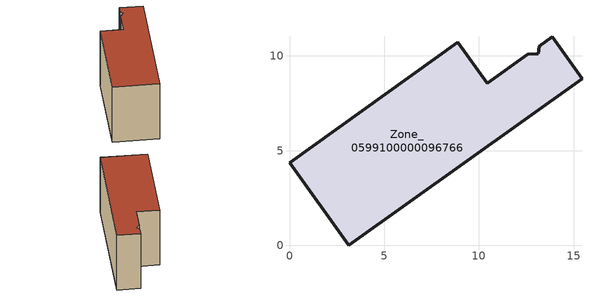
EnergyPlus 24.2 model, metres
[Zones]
Zone_0599100000096766
 floor ground (C_G): 3.12,0 0,4.37 8.89,10.73 10.44,8.55 12.57,10.08 13.12,10.11 13.18,10.52 13.87,11.02 15.45,8.8 z0
 wall outside (C_F): 0,4.37 3.12,0 15.45,8.8 13.87,11.02 13.18,10.52 13.12,10.11 12.57,10.08 10.44,8.55 8.89,10.73 0,4.37 z0:7.48
 roof outside (C_R): 13.12,10.11 12.57,10.08 10.44,8.55 8.89,10.73 0,4.37 3.12,0 15.45,8.8 13.87,11.02 13.18,10.52 z7.48
[BUILDING]
Pand.0599100000096766: North Axis=0; Terrain=City; Loads Convergence Tolerance Value=0.04; Temperature Convergence Tolerance Value=0.4; Solar Distribution=FullExterior; Maximum Number of Warmup Days=25; Minimum Number of Warmup Days=1
[Site:Location]
Rotterdam.The.Hague.AP_ZH_NLD Design_Conditions: Latitude=51.96; Longitude=4.45; Time Zone=1; Elevation=-4.5
[SITE:GROUNDTEMPERATURE:BUILDINGSURFACE]
18, 18, 18, 18, 18, 18, 18, 18, 18, 18, 18, 18
[MATERIAL] Thermal Absorptance=0.9; Solar Absorptance=0.7; Visible Absorptance=0.7
Name | Roughness | Thickness | Conductivity | Density | Specific Heat
G.TI.1975-1991 | MediumSmooth | 0.15 | 0.288461 | 540 | 1210
F.TI.1975-1991 | Rough | 0.3 | 0.230769 | 1920 | 840
R.TI.1975-1991 | MediumRough | 0.2 | 0.153846 | 1500 | 1000
[CONSTRUCTION]
C_G: G.TI.1975-1991
C_F: F.TI.1975-1991
C_R: R.TI.1975-1991
[ZONE]
Zone_0599100000096766: Type=1; Multiplier=1; Ceiling Height=Autocalculate; Volume=Autocalculate; Floor Area=autocalculate; Part of Total Floor Area=Yes
[ZONEINFILTRATION:DESIGNFLOWRATE]
Infil_Zone_0599100000096766: Zone or ZoneList or Space or SpaceList=Zone_0599100000096766; Schedule=AlwaysOn; Design Flow Rate Calculation Method=Flow/Area; Flow Rate per Floor Area=0.003; Constant Term Coefficient=1; Temperature Term Coefficient=0; Velocity Term Coefficient=0; Velocity Squared Term Coefficient=0
[HVACTEMPLATE:ZONE:IDEALLOADSAIRSYSTEM]
Zone_0599100000096766: Maximum Heating Supply Air Temperature=50; Minimum Cooling Supply Air Temperature=13; Maximum Heating Supply Air Humidity Ratio=0.0156; Minimum Cooling Supply Air Humidity Ratio=0.0077; Heating Limit=NoLimit; Cooling Limit=NoLimit; Dehumidification Control Type=ConstantSensibleHeatRatio; Cooling Sensible Heat Ratio=0.7; Dehumidification Setpoint=60; Humidification Control Type=None; Humidification Setpoint=30; Outdoor Air Method=None; Outdoor Air Flow Rate per Person=0.00944; Outdoor Air Flow Rate per Zone Floor Area=0; Outdoor Air Flow Rate per Zone=0; Demand Controlled Ventilation Type=None; Outdoor Air Economizer Type=NoEconomizer; Heat Recovery Type=None; Sensible Heat Recovery Effectiveness=0.7; Latent Heat Recovery Effectiveness=0.65
[ZONECONTROL:THERMOSTAT]
ThermostatControl_Zone_0599100000096766: Zone or ZoneList=Zone_0599100000096766; Control Type Schedule=DualSetpointControlType; Control 1=Thermostat_Zone_0599100000096766; Temperature Difference Between Cutout And Setpoint=0
[THERMOSTATSETPOINT:DUALSETPOINT]
Thermostat_Zone_0599100000096766: Heating Setpoint Temperature Schedule=HeatingSetpoint_Zone_0599100000096766; Cooling Setpoint Temperature Schedule=CoolingSetpoint_Zone_0599100000096766
[SCHEDULE:COMPACT]
HeatingSetpoint_Zone_0599100000096766: Through: 12/31, For: AllDays, Until: 24:00, 21
CoolingSetpoint_Zone_0599100000096766: Through: 12/31, For: AllDays, Until: 24:00, 24
DualSetpointControlType: Through: 12/31, For: AllDays, Until: 24:00, 4
AlwaysOn: Through: 12/31, For: AllDays, Until: 24:00, 1
